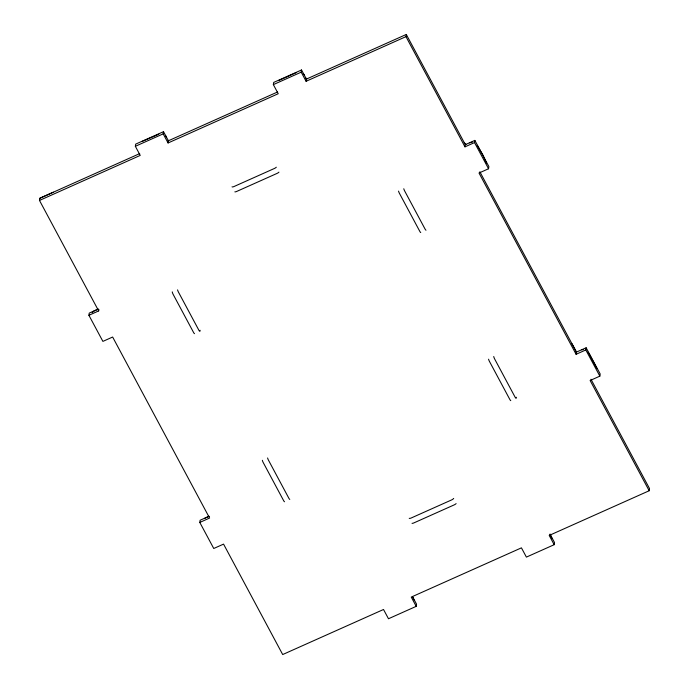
<?xml version="1.0" encoding="UTF-8"?>
<svg xmlns="http://www.w3.org/2000/svg" width="689" height="689" viewBox="0 0 689 689"><rect width="100%" height="100%" fill="white"/><g stroke="black" fill="none" stroke-linecap="round" stroke-linejoin="round"><path stroke-width="1.03" d="M412.513 596.64L416.544 604.158L416.216 606.346L388.484 618.748L383.523 609.489L282.697 654.55L223.555 544.112L213.754 548.496L199.793 522.434L209.594 518.05L112.643 337.033L102.894 341.391L88.907 315.286L98.665 310.92L39.488 200.439L39.824 198.251L139.695 153.613M88.907 315.286L89.234 313.099L98.019 309.172M98.665 310.92L98.88 309.464M39.488 200.439L140.229 155.413L135.354 146.301L135.681 144.113L163.526 131.677L168.4 140.78L168.073 142.968L278.235 93.73L273.352 84.618L273.688 82.422L301.532 69.977L306.416 79.089L306.088 81.285L405.967 36.638L406.303 34.45L306.416 79.089M168.073 142.968L163.19 133.864L163.526 131.677M200.129 330.298L199.999 331.133A2.532 0.543 65.9 0 1 198.811 330.117L178.382 291.972A2.532 0.543 65.9 0 1 177.564 289.871M199.793 522.434L200.12 520.247L208.948 516.302M306.088 81.285L301.205 72.164L301.532 69.977M465.325 144.656L474.859 140.392L474.532 142.58L464.989 146.843L465.325 144.656L406.303 34.45M576.099 354.292L576.426 352.105L586.141 347.764L585.814 349.952L576.099 354.292L479.01 173.025L488.544 168.762L488.88 166.574L474.859 140.392M516.38 397.277L516.25 398.104A2.532 0.543 65.9 0 1 515.062 397.097L494.633 358.952A2.532 0.543 65.9 0 1 493.746 356.506M416.216 606.346L411.255 597.087L521.435 547.85L526.396 557.108L554.171 544.698L554.499 542.51L550.037 534.173M554.171 544.698L549.211 535.431L649.176 490.749L590.129 380.5L599.843 376.151L600.179 373.963L586.141 347.764M649.176 490.749L649.512 488.561L590.964 379.251M92.231 312.53L93.807 311.109L98.277 309.025M278.95 80.432L295.917 72.81M204.771 518.266L209.025 516.276M142.141 141.434L158.832 134.234M39.833 198.268L53.354 192.205M135.354 146.301L163.19 133.864M273.352 84.618L301.205 72.164M277.598 91.973L168.4 140.78L168.159 140.332M469.476 142.804L472.318 142.253M581.757 349.728L583.144 349.642M305.933 78.193L306.984 78.839M464.265 142.683L465.893 144.406M587.812 352.148L588.458 352.914M303.238 73.568L304.133 74.825M477.21 145.319L482.963 155.12L486.408 163M589.19 353.931L596.984 368.632M165.463 135.466L166.359 136.965M550.089 534.225L552.035 538.686M585.814 349.952L599.843 376.151M474.532 142.58L488.544 168.762M479.845 171.776L576.426 352.105L571.939 343.656M405.967 36.638L464.989 146.843M413.064 597.656L413.925 599.843M276.306 167.203A2.532 0.784 -28.2 0 1 274.472 168.443L233.898 186.581A2.532 0.784 -28.2 0 1 232.047 186.831M278.942 172.138A2.532 0.784 -28.2 0 1 277.116 173.378L236.542 191.508A2.532 0.784 -28.2 0 1 234.854 191.843M425.991 230.204A2.532 0.543 65.9 0 1 425.035 229.006L404.607 190.862A2.532 0.543 65.9 0 1 403.788 188.752M510.773 400.636A2.532 0.543 65.9 0 1 509.817 399.439L489.388 361.294A2.532 0.543 65.9 0 1 488.57 359.193M420.746 232.546A2.532 0.543 65.9 0 1 419.79 231.349L399.362 193.204A2.532 0.543 65.9 0 1 398.543 191.103M412.031 523.304A2.532 0.784 -28.2 0 0 413.719 522.977L454.292 504.839A2.532 0.784 -28.2 0 0 456.118 503.599M409.223 518.292A2.532 0.784 -28.2 0 0 411.075 518.042L451.657 499.904A2.532 0.784 -28.2 0 0 453.689 498.423M262.337 460.304A2.532 0.543 65.9 0 0 263.155 462.414L283.584 500.559A2.532 0.543 65.9 0 0 284.54 501.756M194.513 333.665A2.532 0.543 65.9 0 1 193.557 332.46L173.128 294.324A2.532 0.543 65.9 0 1 172.25 291.878M267.59 457.961A2.532 0.543 65.9 0 0 268.409 460.063L288.829 498.207A2.532 0.543 65.9 0 0 289.785 499.404"/></g></svg>
